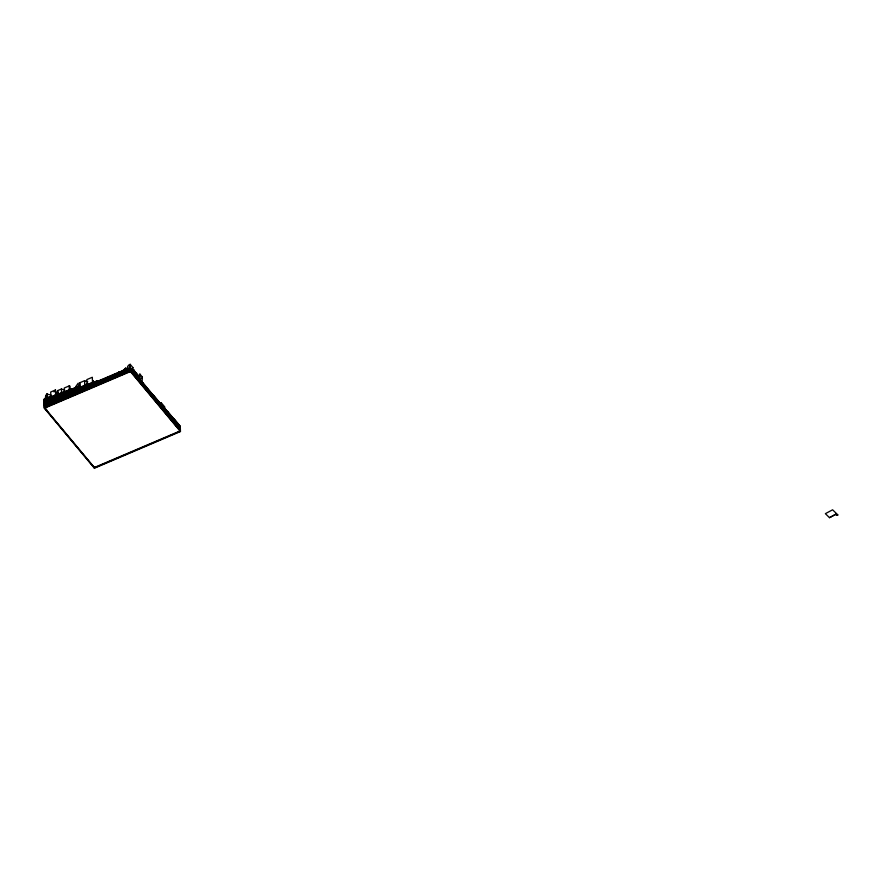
<?xml version="1.0" encoding="UTF-8"?>
<svg xmlns="http://www.w3.org/2000/svg" width="882" height="882" viewBox="0 0 882 882"><rect width="100%" height="100%" fill="white"/><g stroke="black" fill="none" stroke-linecap="round" stroke-linejoin="round"><path stroke-width="1.32" d="M141.914 383.902L142.366 377.055L139.885 374.078L139.577 379.591M139.61 380.914L139.885 374.078M161.263 402.765L160.965 405.808L161.263 402.765L164.747 406.944L164.802 408.708M122.62 371.95L123.304 370.12M122.631 372.303L123.226 370.429L119.114 372.182L116.501 374.574M125.09 370.131L125.498 369.734L122.796 372.27L123.226 370.429M141.737 378.621L142.366 377.055M142.013 384.023L142.663 382.843M142.024 384.376L142.663 382.579M93.172 382.755L93.316 380.594L92.72 380.848L93.172 382.755L93.316 380.594M133.513 370.297L134.384 370.539L134.45 372.656L133.579 372.413L133.513 370.297L134.384 370.539M133.579 372.413L133.788 369.812M74.948 389.017L75.367 388.234L74.948 389.282M70.428 390.737L71.85 389.028M90.956 384.629L92.511 382.391L92.323 377.264L86.877 379.591L87.042 384.695M45.489 399.513L45.401 396.977L46.316 395.687L45.732 395.544L45.853 399.348L46.989 397.848L46.867 394.034L51.156 395.158M75.643 386.801L78.211 383.152L78.377 388.289M56.007 394.673L57.782 392.181L57.859 394.695M79.733 382.777L79.843 387.452L79.733 382.777L84.595 380.704L87.792 381.807M79.81 386.393L44.177 401.542M79.821 386.746L44.188 401.894M79.832 387.099L44.199 402.247M54.023 391.95L55.5 389.965L55.654 394.86L54.177 396.845M57.881 390.517L56.944 391.784L57.065 395.489L58.003 394.221L57.881 390.517L61.409 389.017L64.86 390.186M54.166 396.492L55.643 394.508L56.9 395.323M57.054 395.136L57.992 393.868L44.122 399.778M75.367 388.323L76.69 386.966L77.517 387.97M75.378 388.587L76.128 387.209L72.004 389.05M45.732 395.544L46.867 394.034M139.191 376.305L138.959 378.808L139.191 376.305L136.192 372.7L136.258 374.817M126.534 368.731L127.262 368.003L126.589 370.495M125.608 368.125L125.674 370.231L124.549 371.344L124.483 369.227L125.608 368.125L127.846 369.238M123.877 370.319L124.483 369.227M116.501 374.486L119.114 372.094L116.512 374.839M129.445 364.663L127.625 366.306L127.736 369.646L129.544 368.003L129.445 364.663L130.205 364.332L132.917 367.585L133.028 370.936L131.925 371.928M131.815 368.588L132.917 367.585M135.299 372.546L134.88 374.696L135.299 372.546L135.971 374.475L135.354 374.299M122.785 372.006L125.101 370.396M121.187 372.039L122.918 370.881M837.9 514.923L832.597 509.807L825.376 513.666L829.499 517.668L835.916 514.239C835.927 516.124 839.157 514.46 837.095 515.242M829.499 517.668L835.916 514.129L837.095 515.353M55.5 389.965L50.704 392.016L50.858 396.911M69.149 385.93L69.27 389.778L70.163 390.053L70.042 386.206L69.149 385.93L64.243 388.025L64.364 391.873M51.2 397.396L50.362 396.404L44.1 399.072L44.387 408.234L94.407 468.21L180.446 431.53L180.281 426.249L174.294 419.06L173.842 419.446L174.294 419.06M44.111 399.425L50.847 396.558M44.133 400.13L64.353 391.52M44.144 400.483L71.839 388.675M71.839 388.764L72.015 389.315M44.155 400.836L72.004 388.962M44.166 401.189L78.73 386.448L79.578 387.804L78.73 386.448M85.389 384.839L84.727 384.618L85.4 385.191L84.738 384.971L87.02 383.99M44.21 402.6L87.031 384.343M92.5 382.038L93.393 383.339L92.555 381.994M44.221 402.953L93.812 381.807L94.65 382.81M44.232 403.306L96.601 380.98L97.626 381.895M44.243 403.658L98.012 380.737L99.258 381.553M44.254 404.011L119.114 372.094M44.265 404.364L130.304 367.684L180.325 427.66M44.276 404.717L130.316 368.037L180.336 428.013M44.287 405.07L130.327 368.389L180.347 428.365M44.298 405.422L130.338 368.742L180.358 428.718M44.309 405.775L130.349 369.095L180.369 429.071M44.321 406.128L130.36 369.448L180.38 429.424M44.332 406.481L130.371 369.801L180.391 429.777M44.343 406.834L130.382 370.142L180.402 430.129M44.387 408.234L130.426 371.554L130.205 364.332M167.602 411.387L167.227 411.85L167.602 411.387L180.292 426.601M134.042 370.462L132.829 370.043L132.884 371.807L134.097 372.226L134.042 370.462L135.916 372.711M86.877 386.051L84.749 385.324L84.595 380.704M132.697 370.462L134.637 371.487L134.737 374.652M99.269 381.906L98.012 380.737M97.637 382.248L96.601 380.98M164.791 408.355L180.303 426.954M180.314 427.307L152.917 394.53L152.939 395.147M180.413 430.471L130.393 370.495L44.354 407.175L46.989 410.339M130.426 371.554L180.446 431.53M94.661 383.163L93.812 381.807M85.4 385.191L85.069 384.464M77.528 388.323L76.69 386.966M56.911 395.676L56.073 394.331M51.211 397.749L50.362 396.404M122.774 371.565L122.796 372.27M94.374 467.162L94.407 468.21M61.409 389.017L61.52 392.722M47.253 393.879L47.374 397.683M46.316 395.687L46.393 398.234M130.404 370.848L44.365 407.528L94.385 467.504L180.424 430.824L130.404 370.848M130.415 371.201L44.376 407.881L94.396 467.857L180.435 431.177L130.415 371.201"/></g></svg>
